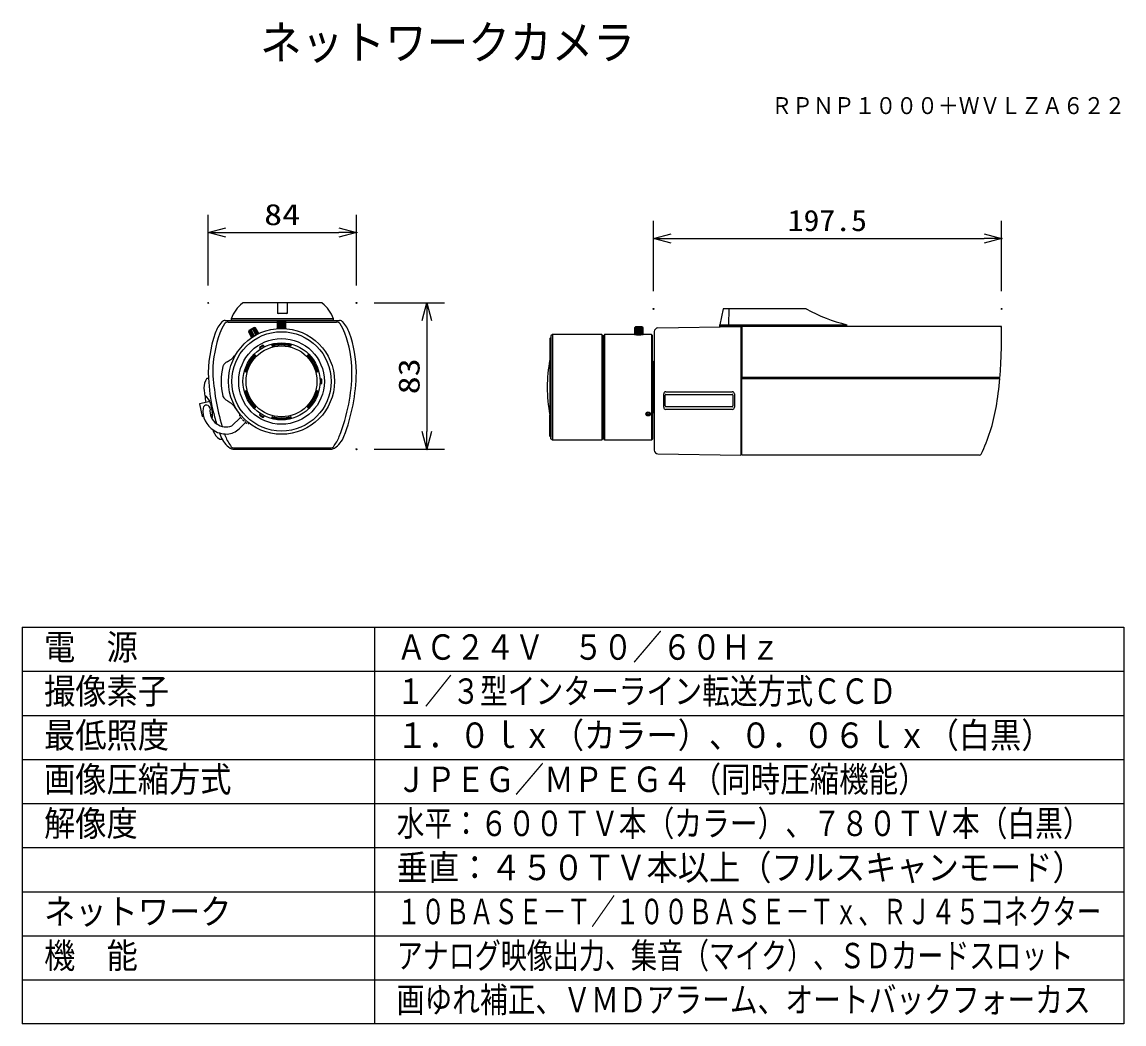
# Model space of a CAD drawing. Units: millimetres, scale not verified. Extents: x -63 to 63, y -56 to 57.
import ezdxf
from ezdxf.enums import TextEntityAlignment as Align

# ---------------------------------------------------------------- set-up
doc = ezdxf.new("R2010")
doc.units = ezdxf.units.MM
doc.header["$LTSCALE"] = 0.189787
doc.header["$PDMODE"] = 32
doc.header["$PDSIZE"] = 0.0949
doc.linetypes.add('DASHED1', pattern=[1.8, 1.2, -0.6])
doc.linetypes.add('LONG_DOUBLE_CHAIN', pattern=[21.8, 18, -1, 0.6, -0.6, 0.6, -1])
for name, color, linetype in [('0-0_MOJI1', 2, 'Continuous'), ('0-1_TOUROKU', 1, 'Continuous'), ('0-2_WAKU', 1, 'Continuous'), ('0-3_GAIKEI', 1, 'Continuous'), ('0-4_SUNPO', 3, 'Continuous'), ('0-5_DEFPOINTS', 7, 'Continuous')]:
    doc.layers.add(name, color=color, linetype=linetype)
doc.styles.add('ＭＳ ゴシック', font='')
doc.styles.get('ＭＳ ゴシック').set_extended_font_data('MS Gothic')

# ---------------------------------------------------------------- blocks, each defined once
blk = doc.blocks.new('_OPEN30')
at = {"layer": '0-5_DEFPOINTS'}
blk.add_line((0, 0), (-1, 0), dxfattribs=at)
blk.add_lwpolyline([(-1, 0.26795), (0, 0), (-1, -0.26795)], dxfattribs=at)

msp = doc.modelspace()

# ---------------------------------------------------------------- linework, layer by layer
at = {"layer": '0-2_WAKU', "color": 4}
for p, q in [((-62.5001, -11.3667), (62.5001, -11.3667)), ((-62.5001, -11.3667), (-62.5001, -56.3667)), ((-22.5, -11.3667), (-22.5, -56.3667)), ((62.5001, -11.3667), (62.5001, -56.3667)), ((62.5001, -56.3667), (-62.5001, -56.3667))]:
    msp.add_line(p, q, dxfattribs=at)
at = {"layer": '0-2_WAKU'}
for p, q in [((-62.5001, -16.3667), (62.5001, -16.3667)), ((-62.5001, -21.3667), (62.5001, -21.3667)), ((-62.5001, -26.3667), (62.5001, -26.3667)), ((-62.5001, -31.3667), (62.5001, -31.3667)), ((-62.5001, -36.3667), (62.5001, -36.3667)), ((-62.5001, -41.3667), (62.5001, -41.3667)), ((-62.5001, -46.3667), (62.5001, -46.3667)), ((-62.5001, -51.3667), (62.5001, -51.3667))]:
    msp.add_line(p, q, dxfattribs=at)
at = {"layer": '0-3_GAIKEI', "color": 7}
for p, q in [((-37.4354, 25.4235), (-37.4701, 25.4235)), ((-28.5048, 25.4235), (-37.4354, 25.4235)), ((-33.5201, 25.4235), (-33.5201, 24.3235)), ((-32.4201, 25.4235), (-32.4201, 24.3235)), ((-32.5201, 24.2235), (-33.4201, 24.2235)), ((20.1457, 24.7477), (17.9527, 24.7477)), ((26.4203, 24.7477), (20.1457, 24.7477)), ((26.2607, 24.7477), (24.6307, 24.7477)), ((-39.5701, 23.2521), (-39.5701, 23.2521)), ((-39.4614, 23.4235), (-32.9701, 23.4235)), ((-27.1701, 23.6235), (-38.7701, 23.6235)), ((-38.7701, 23.6235), (-38.7701, 23.4235)), ((-27.1701, 23.4235), (-38.7701, 23.4235)), ((-32.9701, 23.4235), (-26.4788, 23.4235)), ((-27.1701, 23.4235), (-27.1701, 23.6235)), ((7.0926, 22.7142), (6.9769, 22.5984)), ((6.9769, 22.5984), (6.9769, 21.8538)), ((7.8265, 22.7142), (7.0926, 22.7142)), ((7.9423, 22.5984), (7.8265, 22.7142)), ((7.9423, 21.8538), (7.9423, 22.5984)), ((9.6187, 22.5832), (19.0457, 22.7477)), ((16.6457, 22.7477), (16.6457, 22.9477)), ((31.0457, 22.7477), (16.6457, 22.7477)), ((48.4255, 22.7477), (19.1457, 22.7477)), ((31.0457, 22.7477), (31.0457, 22.9477)), ((48.6257, 22.7477), (48.4957, 22.7477)), ((-2.5038, 21.5145), (-2.6277, 21.3905)), ((-2.6277, 21.3905), (-2.6275, 18.9785)), ((-2.3379, 21.8467), (-2.5038, 21.708)), ((-2.5038, 21.708), (-2.5038, 21.5145)), ((-2.5008, 21.5874), (-2.5008, 10.1648)), ((3.2592, 21.8434), (-2.3411, 21.8474)), ((3.3576, 21.7003), (3.2628, 21.8474)), ((3.4819, 21.7001), (3.3576, 21.7003)), ((3.5686, 21.8434), (3.4819, 21.7001)), ((8.9021, 21.8474), (3.5669, 21.8474)), ((9.0259, 21.7311), (8.9021, 21.8474)), ((9.0259, 18.8236), (9.0259, 21.7311)), ((9.2256, 22.1833), (9.2256, 8.7122)), ((-2.623, 19.0515), (-2.6228, 12.6939)), ((9.0271, 18.8633), (9.0271, 12.8143)), ((-41.3701, 17.6235), (-41.3701, 17.5235)), ((-40.8701, 17.6191), (-40.8701, 17.5279)), ((-25.0701, 17.5235), (-25.0701, 17.6235)), ((-24.5701, 17.5235), (-24.5701, 17.6235)), ((-2.6277, 10.3087), (-2.6275, 12.7208)), ((9.0259, 12.8757), (9.0259, 9.9681)), ((-2.5038, 10.1848), (-2.6277, 10.3087)), ((-2.5038, 9.9912), (-2.5038, 10.1848)), ((-38.4513, 8.8235), (-32.9701, 8.8235)), ((-32.9701, 8.8235), (-27.4889, 8.8235)), ((-2.3379, 9.8525), (-2.5038, 9.9912)), ((3.2592, 9.8559), (-2.3411, 9.8519)), ((3.3576, 9.9989), (3.2628, 9.8519)), ((3.4819, 9.9991), (3.3576, 9.9989)), ((3.5686, 9.8559), (3.4819, 9.9991)), ((8.9021, 9.8519), (3.5669, 9.8519)), ((9.0259, 9.9681), (8.9021, 9.8519)), ((9.6187, 8.3123), (19.0457, 8.1477)), ((19.0457, 8.3477), (19.1457, 8.3495)), ((46.1206, 8.1477), (19.1457, 8.1477))]:
    msp.add_line(p, q, dxfattribs=at)
at = {"layer": '0-3_GAIKEI', "color": 7, "linetype": 'LONG_DOUBLE_CHAIN'}
for p, q in [((-33.5201, 24.3218), (-33.5201, 24.2235)), ((-33.4218, 24.2235), (-33.5201, 24.2235)), ((-32.4201, 24.2235), (-32.5184, 24.2235)), ((-32.4201, 24.3218), (-32.4201, 24.2235)), ((26.4457, 24.7477), (26.4203, 24.7477))]:
    msp.add_line(p, q, dxfattribs=at)
at = {"layer": '0-3_GAIKEI'}
for p, q in [((17.6774, 24.7477), (17.6457, 22.9477)), ((-39.1148, 23.2521), (-26.8253, 23.2521)), ((-36.0005, 22.6068), (-36.8276, 22.1295)), ((-36.1392, 22.5226), (-35.7904, 21.8702)), ((-36.072, 22.5615), (-35.7231, 21.9091)), ((-32.5897, 23.2726), (-33.5448, 23.2726)), ((-33.4636, 23.2693), (-33.4636, 22.5162)), ((-33.3862, 23.2693), (-33.3862, 22.5162)), ((-33.284, 23.2693), (-33.284, 22.5232)), ((-33.1605, 23.2693), (-33.1605, 22.5304)), ((-32.9772, 23.2693), (-32.9772, 22.5304)), ((-32.854, 23.2693), (-32.854, 22.5232)), ((-32.7519, 23.2693), (-32.7519, 22.5162)), ((-32.6743, 23.2693), (-32.6743, 22.5162)), ((7.9423, 22.5984), (6.9769, 22.5984)), ((7.0605, 22.5965), (7.0605, 21.8357)), ((7.1387, 22.5963), (7.1387, 21.8178)), ((7.2566, 22.5965), (7.2566, 21.8089)), ((7.3814, 22.5965), (7.3814, 21.7995)), ((7.5379, 22.5963), (7.5379, 21.7995)), ((7.6625, 22.5965), (7.6627, 21.8056)), ((7.7802, 22.5965), (7.7802, 21.8174)), ((7.8586, 22.5965), (7.8586, 21.8326)), ((16.6457, 22.9477), (31.0457, 22.9477)), ((17.6457, 22.7477), (17.6457, 22.9477)), ((19.0457, 22.7477), (19.0457, 15.8477)), ((19.1457, 22.5443), (19.0457, 22.5477)), ((19.1457, 22.7477), (19.1457, 16.9477)), ((-36.7557, 22.1668), (-36.4067, 21.5141)), ((-36.6886, 22.2056), (-36.3398, 21.553)), ((-36.6001, 22.2566), (-36.2546, 21.6102)), ((-36.4933, 22.3184), (-36.1514, 21.6781)), ((-36.3344, 22.4099), (-35.9926, 21.7696)), ((-36.2276, 22.4718), (-35.8823, 21.8254)), ((-2.3379, 21.8467), (-2.3379, 9.8525)), ((3.2592, 21.8467), (3.2592, 9.8559)), ((3.3601, 21.7043), (3.3601, 9.9964)), ((3.4819, 21.7043), (3.4821, 9.9964)), ((3.5686, 21.8467), (3.5686, 9.8559)), ((8.9053, 21.8467), (8.9053, 9.8471)), ((-35.1197, 20.5596), (-35.5406, 20.3166)), ((9.0259, 18.8377), (9.1575, 18.7059)), ((9.1575, 18.7059), (9.1575, 18.3884)), ((9.1596, 18.3884), (9.1596, 13.3248)), ((-41.4983, 16.8735), (-41.3539, 16.8735)), ((-28.543, 16.2838), (-28.5428, 16.7699)), ((33.9457, 16.9477), (19.1457, 16.9477)), ((19.1457, 16.8477), (48.4243, 16.8477)), ((19.1457, 8.1477), (19.1457, 16.8477)), ((19.8457, 16.8477), (19.8457, 16.9477)), ((48.4329, 16.9477), (33.9457, 16.9477)), ((48.0857, 16.9477), (48.3257, 16.9477)), ((48.3257, 16.8477), (48.3257, 16.9477)), ((10.2856, 13.5877), (10.2856, 15.1077)), ((10.5256, 15.3477), (18.0657, 15.3477)), ((10.5456, 15.0477), (18.0457, 15.0477)), ((18.3057, 15.1077), (18.3057, 13.5877)), ((19.0457, 15.8477), (19.0457, 8.1477)), ((-41.1645, 14.2383), (-42.3655, 13.9871)), ((-42.3655, 13.9871), (-42.0637, 12.5445)), ((10.4456, 13.7477), (10.4456, 14.9477)), ((18.1457, 14.9477), (18.1457, 13.7477)), ((-42.0637, 12.5445), (-41.9114, 12.5763)), ((-41.9476, 12.722), (-41.9424, 12.7231)), ((-41.1279, 12.7402), (-40.8799, 12.792)), ((-35.5342, 12.7263), (-35.1133, 12.483)), ((9.1577, 13.0073), (9.0259, 12.8757)), ((9.1575, 13.3248), (9.1577, 13.0073)), ((18.0657, 13.3477), (10.5256, 13.3477)), ((18.0457, 13.6477), (10.5456, 13.6477)), ((-38.6912, 11.4632), (-37.7173, 12.437)), ((-37.1516, 11.8714), (-37.8844, 11.1386)), ((-40.022, 9.9735), (-39.832, 9.9735)), ((-38.5243, 8.9949), (-27.4158, 8.9949))]:
    msp.add_line(p, q, dxfattribs=at)
at = {"layer": '0-3_GAIKEI', "linetype": 'DASHED1'}
for p, q in [((-30.0534, 19.5353), (-30.0746, 19.5141)), ((-37.7173, 12.437), (-37.1516, 11.8714))]:
    msp.add_line(p, q, dxfattribs=at)
at = {"layer": '0-3_GAIKEI', "color": 7}
for points in [[(17.9527, 24.7477), (17.0457, 24.7477), (16.6457, 22.9477)], [(-35.6479, 21.9443), (-36.0013, 22.6045), (-36.1577, 22.6463), (-36.7865, 22.2834), (-36.8282, 22.1268), (-36.4747, 21.4668)], [(-32.5914, 22.509), (-32.5914, 23.271), (-32.706, 23.3856), (-33.4321, 23.3853), (-33.5464, 23.2708), (-33.5467, 22.5092)]]:
    msp.add_lwpolyline(points, dxfattribs=at)
at = {"layer": '0-3_GAIKEI'}
for points in [[(-35.0037, 20.4341), (-35.1502, 20.6125), (-35.5711, 20.3693), (-35.4899, 20.1535)], [(-28.7094, 16.2461), (-28.4819, 16.2838), (-28.4819, 16.7697), (-28.7094, 16.8077)], [(-35.4835, 12.8891), (-35.5647, 12.6733), (-35.1438, 12.4303), (-34.9975, 12.6085)]]:
    msp.add_lwpolyline(points, dxfattribs=at)
msp.add_lwpolyline([(8.7156, 12.8659), (8.5842, 12.8659), (8.5842, 12.9734), (8.4682, 12.9734), (8.4682, 12.8659), (8.3372, 12.8659), (8.3372, 12.7885), (8.4682, 12.7883), (8.4682, 12.6806), (8.5842, 12.6806), (8.5842, 12.7885), (8.7156, 12.7885)], close=True, dxfattribs=at)
at = {"layer": '0-3_GAIKEI', "color": 7}
for radius in [6.0037, 4.0227]:
    msp.add_circle((-33.0656, 16.5232), radius, dxfattribs=at)
at = {"layer": '0-3_GAIKEI'}
for centre, radius in [((-33.0656, 16.523), 5.636), ((-33.0656, 16.5231), 4.8599), ((-33.0655, 16.5232), 4.3698)]:
    msp.add_circle(centre, radius, dxfattribs=at)
at = {"layer": '0-3_GAIKEI', "color": 7}
for centre, radius, start, end in [((-35.0048, 22.2736), 4, 128.55234, 160.27609), ((-35.0048, 22.2736), 4, 128.04861, 128.55234), ((-37.4354, 25.3235), 0.1, 90, 128.55234), ((-28.5048, 25.3235), 0.1, 51.44766, 90), ((-30.9354, 22.2736), 4, 19.72391, 51.44766), ((-33.4201, 24.3235), 0.1, 180, 270), ((-32.5201, 24.3235), 0.1, 270, 0), ((26.4203, 24.6477), 0.1, 61.60815, 90), ((35.9779, 42.3301), 20, 241.60815, 255.72299), ((-37.1879, 20.8161), 3.6, 137.17012, 160.70274), ((-39.4614, 22.9235), 0.5, 90, 137.17012), ((-26.4788, 22.9235), 0.5, 42.82988, 90), ((-28.7523, 20.8161), 3.6, 19.29726, 42.82988), ((9.6256, 22.1833), 0.4, 91, 180), ((48.4255, 22.5477), 0.2, 359.88518, 90), ((-51.3744, 22.7477), 100.0001, 357.70756, 359.88518), ((-51.3744, 22.7477), 100.0001, 359.92066, 0), ((-27.3722, 17.3792), 14, 160.70274, 182.06991), ((-38.568, 17.3792), 14, 1, 19.29726), ((7.4596, 23.9322), 2.1337, 256.9252, 283.0748), ((-44.3108, 26.907), 9.6144, 301.85034, 305.28231), ((-40.8662, 21.6058), 3.3068, 309.6194, 327.41196), ((13.7191, 15.8566), 16.6447, 169.14061, 190.85939), ((-33.0135, 16.523), 6.9132, 165.91378, 193.98076), ((-38.9858, 17.9035), 0.8026, 150.80352, 156.52267), ((-38.7001, 17.7491), 1.1273, 118.45686, 151.03433), ((-45.7669, 17.8935), 21.2, 349.00253, 359), ((8.5776, 20.3477), 40.0001, 355.12398, 357.70756), ((-20.1999, 17.9218), 21.18, 182.83688, 192.71334), ((8.5776, 20.3477), 40.0001, 350.21963, 354.9802), ((-38.9858, 15.1726), 0.8026, 203.47733, 209.19648), ((-38.7001, 15.327), 1.1273, 208.96567, 241.54314), ((-44.3108, 6.1691), 9.6144, 54.71769, 58.14966), ((-40.8526, 11.5547), 3.2334, 31.61992, 49.61365), ((-45.7669, 17.8935), 21.2, 338.97441, 349.00253), ((6.3165, 25.6215), 48.7696, 194.68195, 196.56819), ((28.287, 16.9503), 20, 334.24824, 350.21963), ((-20.1733, 17.8935), 21.2, 199.92393, 201.02559), ((-37.3482, 11.2919), 2.8, 201.02559, 236.52998), ((-28.5919, 11.2919), 2.8, 303.47002, 338.97441), ((-38.4257, 9.6875), 0.8676, 237.45328, 259.02599), ((-38.4513, 9.6235), 0.8, 259.94929, 270), ((-27.4889, 9.6235), 0.8, 270, 303.47002), ((9.6256, 8.7122), 0.4, 180, 269), ((46.1206, 8.3477), 0.2, 270, 334.24824)]:
    msp.add_arc(centre, radius, start, end, dxfattribs=at)
at = {"layer": '0-3_GAIKEI', "color": 7, "linetype": 'LONG_DOUBLE_CHAIN'}
msp.add_arc((35.9779, 42.3301), 20, 241.53576, 241.60815, dxfattribs=at)
at = {"layer": '0-3_GAIKEI'}
for centre, radius, start, end in [((-35.6574, 20.4017), 4.6807, 145.7905, 159.958), ((-39.1148, 22.7521), 0.5, 90, 145.7905), ((-26.8253, 22.7521), 0.5, 34.2095, 90), ((-30.2827, 20.4017), 4.6807, 20.042, 34.2095), ((-27.3722, 17.3792), 13.5, 159.958, 178.98165), ((-38.568, 17.3792), 13.5, 1.03704, 20.042), ((-34.1035, 20.5879), 0.059, 104.04247, 194.24755), ((-34.1033, 20.5877), 0.0592, 193.99913, 284.45821), ((-33.0684, 16.5179), 4.258, 75.76403, 104.2697), ((-33.0675, 16.5204), 4.1369, 75.7703, 104.28754), ((-32.0358, 20.5877), 0.0592, 255.54179, 346.00087), ((-32.0356, 20.5879), 0.059, 345.75245, 75.95753), ((-33.0624, 16.5182), 4.258, 135.76403, 164.2697), ((-33.0641, 16.5202), 4.1369, 135.7703, 164.28754), ((-36.0707, 19.4476), 0.059, 45.75245, 135.95753), ((-36.0706, 19.4473), 0.0592, 315.54179, 46.00087), ((-30.0646, 19.4541), 0.0592, 133.99913, 224.45821), ((-33.069, 16.5234), 4.1369, 15.7703, 44.28754), ((-30.0645, 19.4544), 0.059, 44.04247, 134.24755), ((-33.0716, 16.523), 4.258, 15.76403, 44.2697), ((-13.764, 19.1254), 27.1531, 183.37288, 196.49938), ((-37.1047, 17.6567), 0.059, 164.04247, 254.24755), ((-37.1044, 17.6568), 0.0592, 253.99913, 344.45821), ((-29.0308, 17.6636), 0.0592, 195.54179, 286.00087), ((-29.0305, 17.6635), 0.059, 285.75245, 15.95753), ((-45.7669, 17.8935), 20.7, 349.00253, 358.97584), ((-39.8659, 15.8013), 2, 149.22225, 180), ((-41.4983, 16.7735), 0.1, 90, 149.22225), ((-39.8659, 15.8013), 2, 180, 186.15418), ((-20.1999, 17.9218), 21.78, 186.15418, 187.91252), ((-37.1008, 15.383), 0.059, 105.75245, 195.95753), ((-33.0597, 16.5235), 4.258, 195.76403, 224.2697), ((-37.1005, 15.3829), 0.0592, 15.54179, 106.00087), ((-33.0623, 16.5231), 4.1369, 195.7703, 224.28754), ((-33.0672, 16.5262), 4.1369, 315.7703, 344.28754), ((-33.0689, 16.5283), 4.258, 315.76403, 344.2697), ((-29.0269, 15.3897), 0.0592, 73.99913, 164.45821), ((-29.0266, 15.3897), 0.059, 344.04247, 74.24755), ((10.5256, 15.1077), 0.24, 90, 180), ((10.5456, 14.9477), 0.1, 90, 180), ((18.0457, 14.9477), 0.1, 0, 90), ((18.0657, 15.1077), 0.24, 0, 90), ((-41.57, 13.4392), 0.4, 353.5172, 173.5172), ((-20.1999, 17.9218), 21.78, 187.91252, 190.00714), ((-42.4872, 13.7197), 1.4, 10.67731, 59.30371), ((-20.1999, 17.9218), 21.28, 190.67731, 192.71334), ((-45.7669, 17.8935), 20.7, 338.44149, 349.00253), ((-39.3682, 13.189), 2.616, 173.5172, 237.9305), ((-39.3682, 13.189), 1.816, 173.5172, 234.49037), ((-20.1999, 17.9218), 21.28, 192.71334, 193.22117), ((-42.2788, 12.7346), 1.4, 341.73088, 13.22117), ((-36.0668, 13.5921), 0.059, 224.04247, 314.24755), ((-36.0667, 13.5924), 0.0592, 313.99913, 44.45821), ((-34.0955, 12.4588), 0.0592, 75.54179, 166.00087), ((-33.0638, 16.5261), 4.1369, 255.7703, 284.28754), ((-32.028, 12.4588), 0.0592, 13.99913, 104.45821), ((-30.0606, 13.5992), 0.0592, 135.54179, 226.00087), ((-30.0606, 13.5989), 0.059, 225.75245, 315.95753), ((10.5256, 13.5877), 0.24, 180, 270), ((10.5456, 13.7477), 0.1, 180, 270), ((18.0457, 13.7477), 0.1, 270, 0), ((18.0657, 13.5877), 0.24, 270, 0), ((-39.3243, 13.2156), 1.8632, 233.86503, 289.86336), ((-34.0957, 12.4586), 0.059, 165.75245, 255.95753), ((-33.0629, 16.5286), 4.258, 255.76403, 284.2697), ((-32.0277, 12.4586), 0.059, 284.04247, 14.24755), ((-39.3243, 13.2156), 2.6632, 233.86503, 272.21872), ((-20.1999, 17.9218), 21.78, 198.40873, 198.90474), ((-39.2914, 11.3835), 1.6, 198.90474, 240.85009), ((-20.1733, 17.8935), 20.7, 200.74807, 201.55851), ((-34.8442, 12.0972), 4.9256, 201.55851, 217.28755), ((-39.2986, 12.5528), 2, 272.21872, 315), ((-31.096, 12.0972), 4.9256, 322.71245, 338.44149), ((-40.022, 10.0735), 0.1, 240.85009, 270), ((-38.5243, 9.2949), 0.3, 217.28755, 270), ((-38.5243, 9.2949), 0.3, 217.28755, 270), ((-27.4158, 9.2949), 0.3, 270, 322.71245)]:
    msp.add_arc(centre, radius, start, end, dxfattribs=at)
at = {"layer": '0-3_GAIKEI', "linetype": 'DASHED1'}
for centre, start, end in [((-37.4345, 12.7199), 160.54186, 225), ((-36.8688, 12.1542), 225, 289.60195)]:
    msp.add_arc(centre, 0.4, start, end, dxfattribs=at)
at = {"layer": '0-3_GAIKEI'}
msp.add_ellipse((8.5266, 12.827), major_axis=(0.2545, 0), ratio=0.879085, dxfattribs=at)
at = {"layer": '0-4_SUNPO'}
for p, q in [((-41.3701, 27.4168), (-41.3701, 35.4169)), ((-24.5701, 27.4168), (-24.5701, 35.4169)), ((9.1256, 26.741), (9.1256, 34.7411)), ((48.6255, 26.741), (48.6255, 34.7411)), ((-39.3701, 33.4169), (-26.5701, 33.4169)), ((11.1256, 32.7411), (46.6255, 32.7411)), ((-22.5701, 25.4235), (-14.5701, 25.4235)), ((-16.5701, 23.4235), (-16.5701, 10.8235)), ((-22.5701, 8.8235), (-14.5701, 8.8235))]:
    msp.add_line(p, q, dxfattribs=at)
at = {"layer": '0-5_DEFPOINTS'}
for p in [(-24.5701, 33.4169), (48.6255, 32.7411), (-41.3701, 25.4168), (-24.5701, 25.4235), (-24.5701, 25.4168), (9.1256, 24.741), (48.6255, 24.741), (-24.5701, 8.8235), (-16.5701, 8.8235)]:
    msp.add_point(p, dxfattribs=at)

# ---------------------------------------------------------------- block references
at = {"layer": '0-4_SUNPO', "xscale": 2, "yscale": 2}
for p, rotation in [((-41.3701, 33.4169), 180), ((9.1256, 32.7411), 180), ((-16.5701, 25.4235), 90), ((-16.5701, 8.8235), 270)]:
    msp.add_blockref('_OPEN30', p, dxfattribs=dict(at, rotation=rotation))
for p in [(-24.5701, 33.4169), (48.6255, 32.7411)]:
    msp.add_blockref('_OPEN30', p, dxfattribs=at)

# ---------------------------------------------------------------- texts
at = {"layer": '0-0_MOJI1', "style": 'ＭＳ ゴシック'}
for s, height, width, p in [('ネットワークカメラ', 3.849, 0.9, (-35.5, 51.8932)), ('電\u3000源', 2.886, 0.9, (-60.0001, -15.9218)), ('ＡＣ２４Ｖ\u3000５０／６０Ｈｚ', 2.886, 0.85, (-20, -15.9218)), ('撮像素子', 2.886, 0.9, (-60.0001, -20.9218)), ('１／３型インターライン転送方式ＣＣＤ', 2.886, 0.8, (-20, -20.9218)), ('最低照度', 2.886, 0.9, (-60.0001, -25.9218)), ('１．０ｌｘ（カラー）、０．０６ｌｘ（白黒）', 2.886, 0.9, (-20, -25.9218)), ('画像圧縮方式', 2.886, 0.9, (-60.0001, -30.9218)), ('ＪＰＥＧ／ＭＰＥＧ４（同時圧縮機能）', 2.886, 0.85, (-20, -30.9218)), ('解像度', 2.886, 0.9, (-60.0001, -35.9218)), ('水平：６００ＴＶ本（カラー）、７８０ＴＶ本（白黒）', 2.886, 0.8, (-20, -35.9218)), ('垂直：４５０ＴＶ本以上（フルスキャンモード）', 2.886, 0.9, (-20, -40.9218)), ('ネットワーク', 2.886, 0.9, (-60.0001, -45.9218)), ('１０ＢＡＳＥ－Ｔ／１００ＢＡＳＥ－Ｔｘ、ＲＪ４５コネクター', 2.886, 0.7, (-20, -45.9218)), ('機\u3000能', 2.886, 0.9, (-60.0001, -50.9219)), ('アナログ映像出力、集音（マイク）、ＳＤカードスロット', 2.886, 0.75, (-20, -50.9219)), ('画ゆれ補正、ＶＭＤアラーム、オートバックフォーカス', 2.886, 0.8, (-20, -55.9219))]:
    msp.add_text(s, height=height, dxfattribs=dict(at, width=width)).set_placement(p, align=Align.BOTTOM_LEFT)
at = {"layer": '0-1_TOUROKU', "style": 'ＭＳ ゴシック', "width": 0.9}
msp.add_text('ＲＰＮＰ１０００＋ＷＶＬＺＡ６２２', height=1.924, dxfattribs=at).set_placement((22.5, 46.2633), align=Align.BOTTOM_LEFT)
at = {"layer": '0-4_SUNPO', "style": 'ＭＳ ゴシック'}
for s, width, p in [('84', 1.25, (-35.037, 33.5264)), ('197.5', 1.1, (24.348, 32.8506))]:
    msp.add_text(s, height=2.406, dxfattribs=dict(at, width=width)).set_placement(p, align=Align.BOTTOM_LEFT)
at = {"layer": '0-4_SUNPO', "style": 'ＭＳ ゴシック', "width": 1.25}
msp.add_text('83', height=2.406, rotation=90, dxfattribs=at).set_placement((-16.6796, 15.0566), align=Align.BOTTOM_LEFT)

doc.saveas('drawing.dxf')
